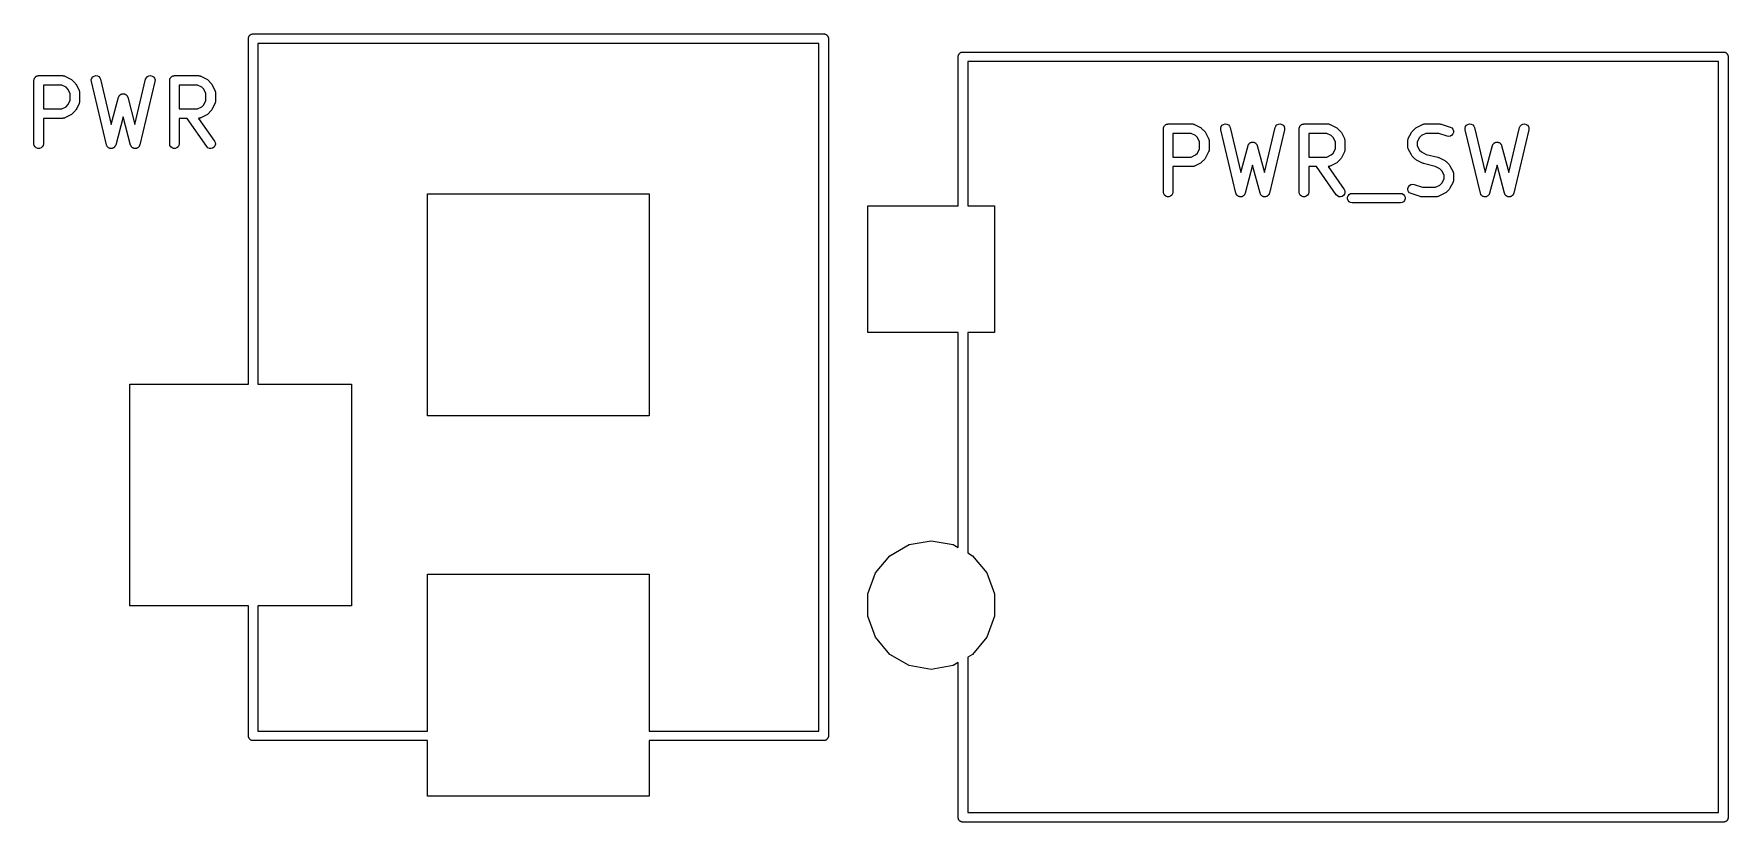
# Model space of a CAD drawing. Extents: x 105.8 to 188.8, y -135.8 to -88.1.
# Drawn here: x 106.34 to 133.07, y -100.56 to -88.13 of the extents above; entities that cross this region are included whole.
import ezdxf

# ---------------------------------------------------------------- set-up
doc = ezdxf.new("R2010")
doc.units = 0
doc.header["$MEASUREMENT"] = 0
doc.layers.add('BLACK', color=7, linetype='CONTINUOUS')

msp = doc.modelspace()

# ---------------------------------------------------------------- linework, layer by layer
at = {"layer": 'BLACK', "linetype": 'CONTINUOUS'}
for p, q in [((109.724, -88.1883), (109.726, -88.182)), ((109.724, -88.1949), (109.724, -88.1883)), ((109.724, -93.6523), (109.724, -88.1949)), ((109.724, -88.1949), (109.724, -88.1949)), ((109.726, -88.182), (109.728, -88.1755)), ((109.728, -88.1755), (109.731, -88.1697)), ((109.731, -88.1697), (109.733, -88.1634)), ((109.733, -88.1634), (109.737, -88.1583)), ((109.737, -88.1583), (109.741, -88.1525)), ((109.741, -88.1525), (109.746, -88.1483)), ((109.746, -88.1483), (109.75, -88.1432)), ((109.75, -88.1432), (109.756, -88.1398)), ((109.756, -88.1398), (109.761, -88.1355)), ((109.761, -88.1355), (109.767, -88.1333)), ((109.767, -88.1333), (109.773, -88.1299)), ((109.773, -88.1299), (109.78, -88.1288)), ((109.78, -88.1288), (109.786, -88.1265)), ((109.786, -88.1265), (109.793, -88.1265)), ((109.793, -88.1265), (109.793, -88.1265)), ((109.793, -88.1265), (118.807, -88.1265)), ((118.807, -88.1265), (118.807, -88.1265)), ((118.807, -88.1265), (118.814, -88.1265)), ((118.814, -88.1265), (118.82, -88.1288)), ((118.82, -88.1288), (118.827, -88.1299)), ((118.827, -88.1299), (118.833, -88.1333)), ((118.833, -88.1333), (118.839, -88.1355)), ((118.839, -88.1355), (118.844, -88.1398)), ((118.844, -88.1398), (118.85, -88.1432)), ((118.85, -88.1432), (118.854, -88.1483)), ((118.854, -88.1483), (118.859, -88.1525)), ((118.859, -88.1525), (118.863, -88.1583)), ((118.863, -88.1583), (118.867, -88.1634)), ((118.867, -88.1634), (118.869, -88.1697)), ((118.869, -88.1697), (118.872, -88.1755)), ((118.872, -88.1755), (118.874, -88.182)), ((118.874, -88.182), (118.876, -88.1883)), ((118.876, -88.1883), (118.876, -88.1949)), ((118.876, -88.1949), (118.876, -88.1949)), ((118.876, -88.1949), (118.876, -99.2088)), ((109.874, -88.2765), (109.874, -93.6523)), ((118.726, -88.2765), (109.874, -88.2765)), ((118.726, -99.1272), (118.726, -88.2765)), ((120.925, -88.4748), (120.927, -88.4685)), ((120.925, -88.4814), (120.925, -88.4748)), ((120.925, -90.838), (120.925, -88.4814)), ((120.925, -88.4814), (120.925, -88.4814)), ((120.927, -88.4685), (120.928, -88.462)), ((120.928, -88.462), (120.932, -88.4562)), ((120.932, -88.4562), (120.934, -88.4499)), ((120.934, -88.4499), (120.938, -88.4448)), ((120.938, -88.4448), (120.942, -88.439)), ((120.942, -88.439), (120.947, -88.4348)), ((120.947, -88.4348), (120.951, -88.4297)), ((120.951, -88.4297), (120.957, -88.4263)), ((120.957, -88.4263), (120.962, -88.422)), ((120.962, -88.422), (120.968, -88.4198)), ((120.968, -88.4198), (120.974, -88.4164)), ((120.974, -88.4164), (120.981, -88.4153)), ((120.981, -88.4153), (120.987, -88.413)), ((120.987, -88.413), (120.993, -88.413)), ((120.993, -88.413), (120.993, -88.413)), ((120.993, -88.413), (133.007, -88.413)), ((133.007, -88.413), (133.007, -88.413)), ((133.007, -88.413), (133.013, -88.413)), ((133.013, -88.413), (133.019, -88.4153)), ((133.019, -88.4153), (133.026, -88.4164)), ((133.026, -88.4164), (133.032, -88.4198)), ((133.032, -88.4198), (133.038, -88.422)), ((133.038, -88.422), (133.043, -88.4263)), ((133.043, -88.4263), (133.049, -88.4297)), ((133.049, -88.4297), (133.053, -88.4348)), ((133.053, -88.4348), (133.058, -88.439)), ((133.058, -88.439), (133.062, -88.4448)), ((133.062, -88.4448), (133.066, -88.4499)), ((133.066, -88.4499), (133.068, -88.4562)), ((133.068, -88.4562), (133.072, -88.462)), ((133.072, -88.462), (133.073, -88.4685)), ((133.073, -88.4685), (133.075, -88.4748)), ((133.075, -88.4748), (133.075, -88.4814)), ((133.075, -88.4814), (133.075, -88.4814)), ((133.075, -88.4814), (133.075, -100.495)), ((121.075, -88.563), (121.075, -90.838)), ((132.925, -88.563), (121.075, -88.563)), ((132.925, -100.413), (132.925, -88.563)), ((106.338, -88.8604), (106.34, -88.8539)), ((106.338, -89.8604), (106.338, -88.8604)), ((106.34, -88.8474), (106.342, -88.8412)), ((106.34, -88.8539), (106.34, -88.8474)), ((106.342, -88.8412), (106.343, -88.8347)), ((106.343, -88.8347), (106.346, -88.829)), ((106.346, -88.829), (106.349, -88.8229)), ((106.349, -88.8229), (106.353, -88.8179)), ((106.353, -88.8179), (106.356, -88.8122)), ((106.356, -88.8122), (106.361, -88.808)), ((106.361, -88.808), (106.365, -88.8029)), ((106.365, -88.8029), (106.371, -88.7996)), ((106.371, -88.7996), (106.376, -88.7954)), ((106.376, -88.7954), (106.382, -88.7932)), ((106.382, -88.7932), (106.388, -88.7899)), ((106.388, -88.7899), (106.394, -88.7888)), ((106.394, -88.7888), (106.4, -88.7865)), ((106.4, -88.7865), (106.407, -88.7865)), ((106.407, -88.7865), (106.413, -88.7854)), ((106.413, -88.7854), (106.794, -88.7854)), ((106.488, -88.9354), (106.488, -89.3092)), ((106.777, -88.9354), (106.488, -88.9354)), ((106.845, -88.9696), (106.777, -88.9354)), ((106.794, -88.7854), (106.799, -88.7861)), ((106.799, -88.7861), (106.803, -88.7859)), ((106.803, -88.7859), (106.811, -88.7884)), ((106.811, -88.7884), (106.82, -88.7899)), ((106.82, -88.7899), (106.824, -88.7921)), ((106.824, -88.7921), (106.828, -88.7933)), ((106.828, -88.7933), (106.923, -88.8409)), ((106.876, -89), (106.845, -88.9696)), ((106.91, -89.0686), (106.876, -89)), ((106.923, -88.8409), (106.933, -88.8481)), ((106.933, -88.8481), (106.943, -88.855)), ((106.943, -88.855), (106.99, -88.9026)), ((106.99, -88.9026), (106.997, -88.9124)), ((106.997, -88.9124), (107.004, -88.9221)), ((107.004, -88.9221), (107.052, -89.0173)), ((107.052, -89.0173), (107.053, -89.0215)), ((107.053, -89.0215), (107.055, -89.0252)), ((107.055, -89.0252), (107.057, -89.0339)), ((107.057, -89.0339), (107.059, -89.0423)), ((107.244, -88.8517), (107.251, -88.8268)), ((107.245, -88.8778), (107.244, -88.8517)), ((107.483, -89.8778), (107.245, -88.8778)), ((107.251, -88.8268), (107.267, -88.8059)), ((107.267, -88.8059), (107.288, -88.7915)), ((107.288, -88.7915), (107.314, -88.7855)), ((107.314, -88.7855), (107.34, -88.7885)), ((107.34, -88.7885), (107.363, -88.8002)), ((107.363, -88.8002), (107.381, -88.8191)), ((107.381, -88.8191), (107.391, -88.843)), ((107.391, -88.843), (107.56, -89.5539)), ((107.933, -89.5539), (108.102, -88.843)), ((108.248, -88.8778), (108.01, -89.8778)), ((108.102, -88.843), (108.113, -88.8191)), ((108.113, -88.8191), (108.131, -88.8002)), ((108.131, -88.8002), (108.154, -88.7885)), ((108.154, -88.7885), (108.18, -88.7855)), ((108.18, -88.7855), (108.205, -88.7915)), ((108.205, -88.7915), (108.227, -88.8059)), ((108.227, -88.8059), (108.242, -88.8268)), ((108.242, -88.8268), (108.25, -88.8517)), ((108.25, -88.8517), (108.248, -88.8778)), ((108.481, -88.8604), (108.482, -88.8539)), ((108.481, -89.8604), (108.481, -88.8604)), ((108.482, -88.8474), (108.485, -88.8412)), ((108.482, -88.8539), (108.482, -88.8474)), ((108.485, -88.8412), (108.486, -88.8347)), ((108.486, -88.8347), (108.489, -88.829)), ((108.489, -88.829), (108.491, -88.8229)), ((108.491, -88.8229), (108.496, -88.8179)), ((108.496, -88.8179), (108.499, -88.8122)), ((108.499, -88.8122), (108.504, -88.808)), ((108.504, -88.808), (108.508, -88.8029)), ((108.508, -88.8029), (108.514, -88.7996)), ((108.514, -88.7996), (108.519, -88.7954)), ((108.519, -88.7954), (108.525, -88.7932)), ((108.525, -88.7932), (108.531, -88.7899)), ((108.531, -88.7899), (108.537, -88.7888)), ((108.537, -88.7888), (108.543, -88.7865)), ((108.543, -88.7865), (108.55, -88.7865)), ((108.55, -88.7865), (108.556, -88.7854)), ((108.556, -88.7854), (108.937, -88.7854)), ((108.631, -88.9354), (108.631, -89.3092)), ((108.92, -88.9354), (108.631, -88.9354)), ((108.988, -88.9696), (108.92, -88.9354)), ((108.937, -88.7854), (108.942, -88.7861)), ((108.942, -88.7861), (108.946, -88.7859)), ((108.946, -88.7859), (108.954, -88.7884)), ((108.954, -88.7884), (108.963, -88.7899)), ((108.963, -88.7899), (108.967, -88.7921)), ((108.967, -88.7921), (108.971, -88.7933)), ((108.971, -88.7933), (109.066, -88.8409)), ((109.018, -89), (108.988, -88.9696)), ((109.053, -89.0686), (109.018, -89)), ((109.066, -88.8409), (109.076, -88.8481)), ((109.076, -88.8481), (109.086, -88.855)), ((109.086, -88.855), (109.133, -88.9026)), ((109.133, -88.9026), (109.14, -88.9124)), ((109.14, -88.9124), (109.147, -88.9221)), ((109.147, -88.9221), (109.195, -89.0173)), ((109.195, -89.0173), (109.196, -89.0215)), ((109.196, -89.0215), (109.198, -89.0252)), ((109.198, -89.0252), (109.2, -89.0339)), ((109.2, -89.0339), (109.202, -89.0423)), ((106.777, -89.3092), (106.845, -89.2749)), ((106.845, -89.2749), (106.876, -89.2445)), ((106.876, -89.2445), (106.91, -89.176)), ((106.91, -89.176), (106.91, -89.0686)), ((107.052, -89.2273), (107.004, -89.3225)), ((107.053, -89.2231), (107.052, -89.2273)), ((107.055, -89.2194), (107.053, -89.2231)), ((107.057, -89.2107), (107.055, -89.2194)), ((107.059, -89.2023), (107.057, -89.2107)), ((107.059, -89.0423), (107.059, -89.0466)), ((107.059, -89.0466), (107.06, -89.0509)), ((107.06, -89.1937), (107.059, -89.198)), ((107.059, -89.198), (107.059, -89.2023)), ((107.06, -89.0509), (107.06, -89.1937)), ((107.56, -89.5539), (107.674, -89.1268)), ((107.674, -89.1268), (107.677, -89.1207)), ((107.677, -89.1207), (107.679, -89.1143)), ((107.679, -89.1143), (107.683, -89.109)), ((107.683, -89.109), (107.685, -89.1031)), ((107.685, -89.1031), (107.69, -89.0984)), ((107.69, -89.0984), (107.694, -89.093)), ((107.694, -89.093), (107.699, -89.0893)), ((107.699, -89.0893), (107.704, -89.0847)), ((107.704, -89.0847), (107.71, -89.0819)), ((107.71, -89.0819), (107.715, -89.0781)), ((107.715, -89.0781), (107.721, -89.0764)), ((107.721, -89.0764), (107.727, -89.0737)), ((107.727, -89.0737), (107.734, -89.0731)), ((107.734, -89.0731), (107.74, -89.0714)), ((107.74, -89.0714), (107.747, -89.0719)), ((107.747, -89.0719), (107.753, -89.0714)), ((107.753, -89.0714), (107.76, -89.0731)), ((107.76, -89.0731), (107.766, -89.0737)), ((107.766, -89.0737), (107.772, -89.0764)), ((107.772, -89.0764), (107.778, -89.0781)), ((107.778, -89.0781), (107.784, -89.0819)), ((107.784, -89.0819), (107.79, -89.0847)), ((107.79, -89.0847), (107.794, -89.0893)), ((107.794, -89.0893), (107.8, -89.093)), ((107.8, -89.093), (107.804, -89.0984)), ((107.804, -89.0984), (107.808, -89.1031)), ((107.808, -89.1031), (107.811, -89.109)), ((107.811, -89.109), (107.815, -89.1143)), ((107.815, -89.1143), (107.816, -89.1207)), ((107.816, -89.1207), (107.819, -89.1268)), ((107.819, -89.1268), (107.933, -89.5539)), ((108.92, -89.3092), (108.988, -89.2749)), ((108.988, -89.2749), (109.018, -89.2445)), ((109.018, -89.2445), (109.053, -89.176)), ((109.053, -89.176), (109.053, -89.0686)), ((109.195, -89.2273), (109.147, -89.3225)), ((109.196, -89.2231), (109.195, -89.2273)), ((109.198, -89.2194), (109.196, -89.2231)), ((109.2, -89.2107), (109.198, -89.2194)), ((109.202, -89.2023), (109.2, -89.2107)), ((109.202, -89.0423), (109.202, -89.0466)), ((109.202, -89.0466), (109.203, -89.0509)), ((109.203, -89.1937), (109.202, -89.198)), ((109.202, -89.198), (109.202, -89.2023)), ((109.203, -89.0509), (109.203, -89.1937)), ((106.488, -89.3092), (106.777, -89.3092)), ((106.794, -89.4592), (106.488, -89.4592)), ((106.488, -89.4592), (106.488, -89.8604)), ((106.799, -89.4584), (106.794, -89.4592)), ((106.803, -89.4587), (106.799, -89.4584)), ((106.811, -89.4562), (106.803, -89.4587)), ((106.82, -89.4547), (106.811, -89.4562)), ((106.824, -89.4525), (106.82, -89.4547)), ((106.828, -89.4513), (106.824, -89.4525)), ((106.923, -89.4037), (106.828, -89.4513)), ((106.933, -89.3965), (106.923, -89.4037)), ((106.943, -89.3896), (106.933, -89.3965)), ((106.99, -89.342), (106.943, -89.3896)), ((106.997, -89.3322), (106.99, -89.342)), ((107.004, -89.3225), (106.997, -89.3322)), ((107.747, -89.4372), (107.629, -89.8797)), ((107.865, -89.8797), (107.747, -89.4372)), ((108.631, -89.3092), (108.92, -89.3092)), ((108.755, -89.4592), (108.631, -89.4592)), ((108.631, -89.4592), (108.631, -89.8604)), ((109.066, -89.9034), (108.755, -89.4592)), ((108.942, -89.4584), (108.938, -89.459)), ((108.938, -89.459), (109.189, -89.8174)), ((108.946, -89.4587), (108.942, -89.4584)), ((108.954, -89.4562), (108.946, -89.4587)), ((108.963, -89.4547), (108.954, -89.4562)), ((108.967, -89.4525), (108.963, -89.4547)), ((108.971, -89.4513), (108.967, -89.4525)), ((109.066, -89.4037), (108.971, -89.4513)), ((109.076, -89.3965), (109.066, -89.4037)), ((109.086, -89.3896), (109.076, -89.3965)), ((109.133, -89.342), (109.086, -89.3896)), ((109.14, -89.3322), (109.133, -89.342)), ((109.147, -89.3225), (109.14, -89.3322)), ((124.186, -89.57), (124.19, -89.5649)), ((124.19, -89.5649), (124.196, -89.5616)), ((124.196, -89.5616), (124.201, -89.5574)), ((124.201, -89.5574), (124.207, -89.5552)), ((124.207, -89.5552), (124.212, -89.5519)), ((124.212, -89.5519), (124.219, -89.5508)), ((124.219, -89.5508), (124.225, -89.5485)), ((124.225, -89.5485), (124.232, -89.5485)), ((124.232, -89.5485), (124.238, -89.5474)), ((124.238, -89.5474), (124.619, -89.5474)), ((124.619, -89.5474), (124.623, -89.5481)), ((124.623, -89.5481), (124.628, -89.5479)), ((124.628, -89.5479), (124.636, -89.5504)), ((124.636, -89.5504), (124.645, -89.5519)), ((124.645, -89.5519), (124.648, -89.5541)), ((124.648, -89.5541), (124.653, -89.5553)), ((124.653, -89.5553), (124.748, -89.6029)), ((125.076, -89.5888), (125.091, -89.5679)), ((125.091, -89.5679), (125.113, -89.5535)), ((125.113, -89.5535), (125.138, -89.5475)), ((125.138, -89.5475), (125.164, -89.5505)), ((125.164, -89.5505), (125.188, -89.5622)), ((125.188, -89.5622), (125.205, -89.5811)), ((125.937, -89.5811), (125.955, -89.5622)), ((125.955, -89.5622), (125.979, -89.5505)), ((125.979, -89.5505), (126.004, -89.5475)), ((126.004, -89.5475), (126.03, -89.5535)), ((126.03, -89.5535), (126.052, -89.5679)), ((126.052, -89.5679), (126.067, -89.5888)), ((126.329, -89.57), (126.333, -89.5649)), ((126.333, -89.5649), (126.338, -89.5616)), ((126.338, -89.5616), (126.343, -89.5574)), ((126.343, -89.5574), (126.35, -89.5552)), ((126.35, -89.5552), (126.355, -89.5519)), ((126.355, -89.5519), (126.362, -89.5508)), ((126.362, -89.5508), (126.368, -89.5485)), ((126.368, -89.5485), (126.374, -89.5485)), ((126.374, -89.5485), (126.381, -89.5474)), ((126.381, -89.5474), (126.762, -89.5474)), ((126.762, -89.5474), (126.766, -89.5481)), ((126.766, -89.5481), (126.77, -89.5479)), ((126.77, -89.5479), (126.779, -89.5504)), ((126.779, -89.5504), (126.788, -89.5519)), ((126.788, -89.5519), (126.791, -89.5541)), ((126.791, -89.5541), (126.795, -89.5553)), ((126.795, -89.5553), (126.891, -89.6029)), ((128.157, -89.6029), (128.252, -89.5553)), ((128.252, -89.5553), (128.256, -89.5541)), ((128.256, -89.5541), (128.26, -89.5519)), ((128.26, -89.5519), (128.269, -89.5504)), ((128.269, -89.5504), (128.277, -89.5479)), ((128.277, -89.5479), (128.281, -89.5481)), ((128.281, -89.5481), (128.286, -89.5474)), ((128.286, -89.5474), (128.524, -89.5474)), ((128.524, -89.5474), (128.536, -89.5495)), ((128.536, -89.5495), (128.548, -89.5512)), ((128.548, -89.5512), (128.69, -89.5988)), ((128.933, -89.5888), (128.948, -89.5679)), ((128.948, -89.5679), (128.97, -89.5535)), ((128.97, -89.5535), (128.996, -89.5475)), ((128.996, -89.5475), (129.021, -89.5505)), ((129.021, -89.5505), (129.045, -89.5622)), ((129.045, -89.5622), (129.063, -89.5811)), ((129.795, -89.5811), (129.812, -89.5622)), ((129.812, -89.5622), (129.836, -89.5505)), ((129.836, -89.5505), (129.862, -89.5475)), ((129.862, -89.5475), (129.887, -89.5535)), ((129.887, -89.5535), (129.909, -89.5679)), ((129.909, -89.5679), (129.924, -89.5888)), ((109.189, -89.8174), (109.2, -89.841)), ((124.163, -89.6224), (124.164, -89.6159)), ((124.163, -90.6224), (124.163, -89.6224)), ((124.164, -89.6094), (124.166, -89.6032)), ((124.164, -89.6159), (124.164, -89.6094)), ((124.166, -89.6032), (124.168, -89.5967)), ((124.168, -89.5967), (124.171, -89.591)), ((124.171, -89.591), (124.173, -89.5849)), ((124.173, -89.5849), (124.177, -89.5799)), ((124.177, -89.5799), (124.181, -89.5742)), ((124.181, -89.5742), (124.186, -89.57)), ((124.313, -89.6974), (124.313, -90.0712)), ((124.601, -89.6974), (124.313, -89.6974)), ((124.67, -89.7316), (124.601, -89.6974)), ((124.7, -89.762), (124.67, -89.7316)), ((124.735, -89.8306), (124.7, -89.762)), ((124.735, -89.938), (124.735, -89.8306)), ((124.748, -89.6029), (124.757, -89.6101)), ((124.757, -89.6101), (124.767, -89.617)), ((124.767, -89.617), (124.815, -89.6646)), ((124.815, -89.6646), (124.822, -89.6744)), ((124.822, -89.6744), (124.829, -89.6841)), ((124.829, -89.6841), (124.877, -89.7793)), ((124.877, -89.7793), (124.878, -89.7835)), ((124.878, -89.7835), (124.88, -89.7872)), ((124.88, -89.7872), (124.882, -89.7959)), ((124.882, -89.7959), (124.884, -89.8043)), ((124.884, -89.8043), (124.884, -89.8086)), ((124.884, -89.8086), (124.885, -89.8129)), ((124.885, -89.8129), (124.885, -89.9557)), ((125.068, -89.6137), (125.076, -89.5888)), ((125.07, -89.6398), (125.068, -89.6137)), ((125.308, -90.6398), (125.07, -89.6398)), ((125.205, -89.5811), (125.216, -89.605)), ((125.216, -89.605), (125.385, -90.3159)), ((125.546, -89.8384), (125.552, -89.8357)), ((125.552, -89.8357), (125.559, -89.8351)), ((125.559, -89.8351), (125.565, -89.8334)), ((125.565, -89.8334), (125.571, -89.8339)), ((125.571, -89.8339), (125.578, -89.8334)), ((125.578, -89.8334), (125.584, -89.8351)), ((125.584, -89.8351), (125.591, -89.8357)), ((125.591, -89.8357), (125.597, -89.8384)), ((125.758, -90.3159), (125.927, -89.605)), ((126.073, -89.6398), (125.835, -90.6398)), ((125.927, -89.605), (125.937, -89.5811)), ((126.067, -89.5888), (126.075, -89.6137)), ((126.075, -89.6137), (126.073, -89.6398)), ((126.306, -89.6224), (126.307, -89.6159)), ((126.306, -90.6224), (126.306, -89.6224)), ((126.307, -89.6094), (126.309, -89.6032)), ((126.307, -89.6159), (126.307, -89.6094)), ((126.309, -89.6032), (126.31, -89.5967)), ((126.31, -89.5967), (126.314, -89.591)), ((126.314, -89.591), (126.316, -89.5849)), ((126.316, -89.5849), (126.32, -89.5799)), ((126.32, -89.5799), (126.323, -89.5742)), ((126.323, -89.5742), (126.329, -89.57)), ((126.456, -89.6974), (126.456, -90.0712)), ((126.744, -89.6974), (126.456, -89.6974)), ((126.813, -89.7316), (126.744, -89.6974)), ((126.843, -89.762), (126.813, -89.7316)), ((126.877, -89.8306), (126.843, -89.762)), ((126.877, -89.938), (126.877, -89.8306)), ((126.891, -89.6029), (126.9, -89.6101)), ((126.9, -89.6101), (126.91, -89.617)), ((126.91, -89.617), (126.958, -89.6646)), ((126.958, -89.6646), (126.965, -89.6744)), ((126.965, -89.6744), (126.972, -89.6841)), ((126.972, -89.6841), (127.019, -89.7793)), ((127.019, -89.7793), (127.021, -89.7835)), ((127.021, -89.7835), (127.023, -89.7872)), ((127.023, -89.7872), (127.024, -89.7959)), ((127.024, -89.7959), (127.027, -89.8043)), ((127.027, -89.8043), (127.027, -89.8086)), ((127.027, -89.8086), (127.027, -89.8129)), ((127.027, -89.8129), (127.027, -89.9557)), ((128.02, -89.8129), (128.021, -89.8086)), ((128.02, -89.9081), (128.02, -89.8129)), ((128.021, -89.8043), (128.023, -89.7959)), ((128.021, -89.8086), (128.021, -89.8043)), ((128.023, -89.7959), (128.025, -89.7872)), ((128.025, -89.7872), (128.027, -89.7835)), ((128.027, -89.7835), (128.028, -89.7793)), ((128.028, -89.7793), (128.076, -89.6841)), ((128.076, -89.6841), (128.083, -89.6744)), ((128.083, -89.6744), (128.09, -89.6646)), ((128.09, -89.6646), (128.137, -89.617)), ((128.137, -89.617), (128.147, -89.6101)), ((128.147, -89.6101), (128.157, -89.6029)), ((128.204, -89.762), (128.17, -89.8306)), ((128.17, -89.8306), (128.17, -89.8904)), ((128.235, -89.7316), (128.204, -89.762)), ((128.303, -89.6974), (128.235, -89.7316)), ((128.512, -89.6974), (128.303, -89.6974)), ((128.643, -89.7412), (128.512, -89.6974)), ((128.669, -89.745), (128.643, -89.7412)), ((128.694, -89.7398), (128.669, -89.745)), ((128.69, -89.5988), (128.713, -89.6113)), ((128.716, -89.7261), (128.694, -89.7398)), ((128.713, -89.6113), (128.731, -89.6307)), ((128.733, -89.7057), (128.716, -89.7261)), ((128.731, -89.6307), (128.74, -89.655)), ((128.741, -89.681), (128.733, -89.7057)), ((128.74, -89.655), (128.741, -89.681)), ((128.925, -89.6137), (128.933, -89.5888)), ((128.927, -89.6398), (128.925, -89.6137)), ((129.165, -90.6398), (128.927, -89.6398)), ((129.063, -89.5811), (129.073, -89.605)), ((129.073, -89.605), (129.242, -90.3159)), ((129.403, -89.8384), (129.409, -89.8357)), ((129.409, -89.8357), (129.416, -89.8351)), ((129.416, -89.8351), (129.422, -89.8334)), ((129.422, -89.8334), (129.429, -89.8339)), ((129.429, -89.8339), (129.435, -89.8334)), ((129.435, -89.8334), (129.441, -89.8351)), ((129.441, -89.8351), (129.448, -89.8357)), ((129.448, -89.8357), (129.454, -89.8384)), ((129.615, -90.3159), (129.784, -89.605)), ((129.93, -89.6398), (129.692, -90.6398)), ((129.784, -89.605), (129.795, -89.5811)), ((129.924, -89.5888), (129.932, -89.6137)), ((129.932, -89.6137), (129.93, -89.6398)), ((106.343, -89.886), (106.338, -89.8604)), ((106.356, -89.9086), (106.343, -89.886)), ((106.376, -89.9253), (106.356, -89.9086)), ((106.4, -89.9342), (106.376, -89.9253)), ((106.426, -89.9342), (106.4, -89.9342)), ((106.451, -89.9253), (106.426, -89.9342)), ((106.471, -89.9086), (106.451, -89.9253)), ((106.484, -89.886), (106.471, -89.9086)), ((106.488, -89.8604), (106.484, -89.886)), ((107.486, -89.8848), (107.483, -89.8778)), ((107.488, -89.8922), (107.486, -89.8848)), ((107.492, -89.8966), (107.488, -89.8922)), ((107.494, -89.9017), (107.492, -89.8966)), ((107.499, -89.9072), (107.494, -89.9017)), ((107.503, -89.9135), (107.499, -89.9072)), ((107.508, -89.9166), (107.503, -89.9135)), ((107.512, -89.9206), (107.508, -89.9166)), ((107.518, -89.924), (107.512, -89.9206)), ((107.525, -89.9284), (107.518, -89.924)), ((107.53, -89.9298), (107.525, -89.9284)), ((107.535, -89.9323), (107.53, -89.9298)), ((107.542, -89.9331), (107.535, -89.9323)), ((107.55, -89.9351), (107.542, -89.9331)), ((107.555, -89.9346), (107.55, -89.9351)), ((107.561, -89.9352), (107.555, -89.9346)), ((107.568, -89.9335), (107.561, -89.9352)), ((107.576, -89.9328), (107.568, -89.9335)), ((107.581, -89.9305), (107.576, -89.9328)), ((107.586, -89.9292), (107.581, -89.9305)), ((107.592, -89.925), (107.586, -89.9292)), ((107.599, -89.9218), (107.592, -89.925)), ((107.603, -89.9179), (107.599, -89.9218)), ((107.608, -89.9149), (107.603, -89.9179)), ((107.612, -89.9087), (107.608, -89.9149)), ((107.618, -89.9033), (107.612, -89.9087)), ((107.62, -89.8984), (107.618, -89.9033)), ((107.623, -89.894), (107.62, -89.8984)), ((107.626, -89.8866), (107.623, -89.894)), ((107.629, -89.8797), (107.626, -89.8866)), ((107.868, -89.8866), (107.865, -89.8797)), ((107.87, -89.894), (107.868, -89.8866)), ((107.873, -89.8984), (107.87, -89.894)), ((107.876, -89.9033), (107.873, -89.8984)), ((107.881, -89.9087), (107.876, -89.9033)), ((107.886, -89.9149), (107.881, -89.9087)), ((107.89, -89.9179), (107.886, -89.9149)), ((107.894, -89.9218), (107.89, -89.9179)), ((107.901, -89.925), (107.894, -89.9218)), ((107.907, -89.9292), (107.901, -89.925)), ((107.913, -89.9305), (107.907, -89.9292)), ((107.918, -89.9328), (107.913, -89.9305)), ((107.925, -89.9335), (107.918, -89.9328)), ((107.933, -89.9352), (107.925, -89.9335)), ((107.938, -89.9346), (107.933, -89.9352)), ((107.944, -89.9351), (107.938, -89.9346)), ((107.951, -89.9331), (107.944, -89.9351)), ((107.959, -89.9323), (107.951, -89.9331)), ((107.964, -89.9298), (107.959, -89.9323)), ((107.969, -89.9284), (107.964, -89.9298)), ((107.975, -89.924), (107.969, -89.9284)), ((107.982, -89.9206), (107.975, -89.924)), ((107.986, -89.9166), (107.982, -89.9206)), ((107.99, -89.9135), (107.986, -89.9166)), ((107.995, -89.9072), (107.99, -89.9135)), ((108, -89.9017), (107.995, -89.9072)), ((108.002, -89.8966), (108, -89.9017)), ((108.005, -89.8922), (108.002, -89.8966)), ((108.007, -89.8848), (108.005, -89.8922)), ((108.01, -89.8778), (108.007, -89.8848)), ((108.486, -89.886), (108.481, -89.8604)), ((108.499, -89.9086), (108.486, -89.886)), ((108.519, -89.9253), (108.499, -89.9086)), ((108.543, -89.9342), (108.519, -89.9253)), ((108.569, -89.9342), (108.543, -89.9342)), ((108.594, -89.9253), (108.569, -89.9342)), ((108.614, -89.9086), (108.594, -89.9253)), ((108.627, -89.886), (108.614, -89.9086)), ((108.631, -89.8604), (108.627, -89.886)), ((109.085, -89.9218), (109.066, -89.9034)), ((109.108, -89.9328), (109.085, -89.9218)), ((109.134, -89.9351), (109.108, -89.9328)), ((109.159, -89.9284), (109.134, -89.9351)), ((109.181, -89.9134), (109.159, -89.9284)), ((109.196, -89.8921), (109.181, -89.9134)), ((109.202, -89.8669), (109.196, -89.8921)), ((109.2, -89.841), (109.202, -89.8669)), ((124.313, -90.0712), (124.601, -90.0712)), ((124.601, -90.0712), (124.67, -90.0369)), ((124.67, -90.0369), (124.7, -90.0065)), ((124.7, -90.0065), (124.735, -89.938)), ((124.822, -90.0942), (124.815, -90.104)), ((124.829, -90.0845), (124.822, -90.0942)), ((124.877, -89.9893), (124.829, -90.0845)), ((124.878, -89.9851), (124.877, -89.9893)), ((124.88, -89.9814), (124.878, -89.9851)), ((124.882, -89.9727), (124.88, -89.9814)), ((124.884, -89.9643), (124.882, -89.9727)), ((124.885, -89.9557), (124.884, -89.96)), ((124.884, -89.96), (124.884, -89.9643)), ((125.385, -90.3159), (125.499, -89.8888)), ((125.499, -89.8888), (125.502, -89.8827)), ((125.502, -89.8827), (125.503, -89.8763)), ((125.503, -89.8763), (125.507, -89.871)), ((125.507, -89.871), (125.51, -89.8651)), ((125.51, -89.8651), (125.515, -89.8604)), ((125.515, -89.8604), (125.518, -89.855)), ((125.518, -89.855), (125.524, -89.8513)), ((125.524, -89.8513), (125.528, -89.8467)), ((125.528, -89.8467), (125.534, -89.8439)), ((125.534, -89.8439), (125.54, -89.8401)), ((125.54, -89.8401), (125.546, -89.8384)), ((125.597, -89.8384), (125.603, -89.8401)), ((125.603, -89.8401), (125.609, -89.8439)), ((125.609, -89.8439), (125.615, -89.8467)), ((125.615, -89.8467), (125.619, -89.8513)), ((125.619, -89.8513), (125.624, -89.855)), ((125.624, -89.855), (125.628, -89.8604)), ((125.628, -89.8604), (125.633, -89.8651)), ((125.633, -89.8651), (125.636, -89.871)), ((125.636, -89.871), (125.639, -89.8763)), ((125.639, -89.8763), (125.641, -89.8827)), ((125.641, -89.8827), (125.644, -89.8888)), ((125.644, -89.8888), (125.758, -90.3159)), ((126.456, -90.0712), (126.744, -90.0712)), ((126.744, -90.0712), (126.813, -90.0369)), ((126.813, -90.0369), (126.843, -90.0065)), ((126.843, -90.0065), (126.877, -89.938)), ((126.965, -90.0942), (126.958, -90.104)), ((126.972, -90.0845), (126.965, -90.0942)), ((127.019, -89.9893), (126.972, -90.0845)), ((127.021, -89.9851), (127.019, -89.9893)), ((127.023, -89.9814), (127.021, -89.9851)), ((127.024, -89.9727), (127.023, -89.9814)), ((127.027, -89.9643), (127.024, -89.9727)), ((127.027, -89.9557), (127.027, -89.96)), ((127.027, -89.96), (127.027, -89.9643)), ((128.021, -89.9124), (128.02, -89.9081)), ((128.021, -89.9167), (128.021, -89.9124)), ((128.023, -89.9251), (128.021, -89.9167)), ((128.025, -89.9337), (128.023, -89.9251)), ((128.027, -89.9375), (128.025, -89.9337)), ((128.028, -89.9416), (128.027, -89.9375)), ((128.076, -90.0369), (128.028, -89.9416)), ((128.083, -90.0465), (128.076, -90.0369)), ((128.09, -90.0564), (128.083, -90.0465)), ((128.137, -90.104), (128.09, -90.0564)), ((128.17, -89.8904), (128.204, -89.9589)), ((128.204, -89.9589), (128.235, -89.9893)), ((128.235, -89.9893), (128.312, -90.0278)), ((128.312, -90.0278), (128.494, -90.0734)), ((128.494, -90.0734), (128.502, -90.0768)), ((128.502, -90.0768), (128.51, -90.0791)), ((128.51, -90.0791), (128.605, -90.1267)), ((129.242, -90.3159), (129.356, -89.8888)), ((129.356, -89.8888), (129.359, -89.8827)), ((129.359, -89.8827), (129.361, -89.8763)), ((129.361, -89.8763), (129.364, -89.871)), ((129.364, -89.871), (129.367, -89.8651)), ((129.367, -89.8651), (129.372, -89.8604)), ((129.372, -89.8604), (129.376, -89.855)), ((129.376, -89.855), (129.381, -89.8513)), ((129.381, -89.8513), (129.385, -89.8467)), ((129.385, -89.8467), (129.392, -89.8439)), ((129.392, -89.8439), (129.397, -89.8401)), ((129.397, -89.8401), (129.403, -89.8384)), ((129.454, -89.8384), (129.46, -89.8401)), ((129.46, -89.8401), (129.466, -89.8439)), ((129.466, -89.8439), (129.472, -89.8467)), ((129.472, -89.8467), (129.476, -89.8513)), ((129.476, -89.8513), (129.482, -89.855)), ((129.482, -89.855), (129.485, -89.8604)), ((129.485, -89.8604), (129.49, -89.8651)), ((129.49, -89.8651), (129.493, -89.871)), ((129.493, -89.871), (129.497, -89.8763)), ((129.497, -89.8763), (129.498, -89.8827)), ((129.498, -89.8827), (129.501, -89.8888)), ((129.501, -89.8888), (129.615, -90.3159)), ((124.619, -90.2212), (124.313, -90.2212)), ((124.313, -90.2212), (124.313, -90.6224)), ((124.623, -90.2204), (124.619, -90.2212)), ((124.628, -90.2207), (124.623, -90.2204)), ((124.636, -90.2182), (124.628, -90.2207)), ((124.645, -90.2167), (124.636, -90.2182)), ((124.648, -90.2145), (124.645, -90.2167)), ((124.653, -90.2133), (124.648, -90.2145)), ((124.748, -90.1657), (124.653, -90.2133)), ((124.757, -90.1585), (124.748, -90.1657)), ((124.767, -90.1516), (124.757, -90.1585)), ((124.815, -90.104), (124.767, -90.1516)), ((125.571, -90.1992), (125.453, -90.6417)), ((125.689, -90.6417), (125.571, -90.1992)), ((126.58, -90.2212), (126.456, -90.2212)), ((126.456, -90.2212), (126.456, -90.6224)), ((126.891, -90.6654), (126.58, -90.2212)), ((126.766, -90.2204), (126.763, -90.221)), ((126.763, -90.221), (127.014, -90.5794)), ((126.77, -90.2207), (126.766, -90.2204)), ((126.779, -90.2182), (126.77, -90.2207)), ((126.788, -90.2167), (126.779, -90.2182)), ((126.791, -90.2145), (126.788, -90.2167)), ((126.795, -90.2133), (126.791, -90.2145)), ((126.891, -90.1657), (126.795, -90.2133)), ((126.9, -90.1585), (126.891, -90.1657)), ((126.91, -90.1516), (126.9, -90.1585)), ((126.958, -90.104), (126.91, -90.1516)), ((128.147, -90.1109), (128.137, -90.104)), ((128.157, -90.118), (128.147, -90.1109)), ((128.252, -90.1657), (128.157, -90.118)), ((128.26, -90.168), (128.252, -90.1657)), ((128.268, -90.1713), (128.26, -90.168)), ((128.45, -90.217), (128.268, -90.1713)), ((128.527, -90.2554), (128.45, -90.217)), ((128.557, -90.2859), (128.527, -90.2554)), ((128.592, -90.3544), (128.557, -90.2859)), ((128.592, -90.4142), (128.592, -90.3544)), ((128.605, -90.1267), (128.615, -90.1339)), ((128.615, -90.1339), (128.624, -90.1408)), ((128.624, -90.1408), (128.672, -90.1884)), ((128.672, -90.1884), (128.679, -90.1982)), ((128.679, -90.1982), (128.686, -90.2079)), ((128.686, -90.2079), (128.734, -90.3031)), ((128.734, -90.3031), (128.735, -90.3073)), ((128.735, -90.3073), (128.737, -90.311)), ((128.737, -90.311), (128.739, -90.3197)), ((128.739, -90.3197), (128.741, -90.3281)), ((128.741, -90.3281), (128.741, -90.3324)), ((128.741, -90.3324), (128.742, -90.3367)), ((128.742, -90.3367), (128.742, -90.4319)), ((129.429, -90.1992), (129.311, -90.6417)), ((129.547, -90.6417), (129.429, -90.1992)), ((124.168, -90.648), (124.163, -90.6224)), ((124.313, -90.6224), (124.309, -90.648)), ((126.31, -90.648), (126.306, -90.6224)), ((126.456, -90.6224), (126.451, -90.648)), ((127.014, -90.5794), (127.025, -90.603)), ((127.027, -90.6289), (127.02, -90.6541)), ((127.025, -90.603), (127.027, -90.6289)), ((128.021, -90.5638), (128.029, -90.539)), ((128.022, -90.5898), (128.021, -90.5638)), ((128.031, -90.614), (128.022, -90.5898)), ((128.029, -90.539), (128.045, -90.5186)), ((128.049, -90.6335), (128.031, -90.614)), ((128.045, -90.5186), (128.068, -90.505)), ((128.072, -90.6459), (128.049, -90.6335)), ((128.068, -90.505), (128.093, -90.4998)), ((128.093, -90.4998), (128.119, -90.5036)), ((128.119, -90.5036), (128.25, -90.5474)), ((128.25, -90.5474), (128.458, -90.5474)), ((128.458, -90.5474), (128.527, -90.5131)), ((128.527, -90.5131), (128.557, -90.4827)), ((128.557, -90.4827), (128.592, -90.4142)), ((128.615, -90.6347), (128.605, -90.6418)), ((128.624, -90.6278), (128.615, -90.6347)), ((128.672, -90.5802), (128.624, -90.6278)), ((128.679, -90.5703), (128.672, -90.5802)), ((128.686, -90.5607), (128.679, -90.5703)), ((128.734, -90.4654), (128.686, -90.5607)), ((128.735, -90.4613), (128.734, -90.4654)), ((128.737, -90.4576), (128.735, -90.4613)), ((128.739, -90.4489), (128.737, -90.4576)), ((128.741, -90.4405), (128.739, -90.4489)), ((128.742, -90.4319), (128.741, -90.4362)), ((128.741, -90.4362), (128.741, -90.4405)), ((112.55, -94.1527), (112.55, -90.6526)), ((112.55, -90.6526), (116.05, -90.6526)), ((116.05, -90.6526), (116.05, -94.1527)), ((119.5, -92.838), (119.5, -90.838)), ((119.5, -90.838), (120.925, -90.838)), ((121.075, -90.838), (121.5, -90.838)), ((121.5, -90.838), (121.5, -92.838)), ((124.181, -90.6706), (124.168, -90.648)), ((124.201, -90.6873), (124.181, -90.6706)), ((124.225, -90.6962), (124.201, -90.6873)), ((124.251, -90.6962), (124.225, -90.6962)), ((124.276, -90.6873), (124.251, -90.6962)), ((124.296, -90.6706), (124.276, -90.6873)), ((124.309, -90.648), (124.296, -90.6706)), ((125.311, -90.6468), (125.308, -90.6398)), ((125.313, -90.6542), (125.311, -90.6468)), ((125.316, -90.6586), (125.313, -90.6542)), ((125.318, -90.6637), (125.316, -90.6586)), ((125.324, -90.6692), (125.318, -90.6637)), ((125.328, -90.6755), (125.324, -90.6692)), ((125.332, -90.6786), (125.328, -90.6755)), ((125.336, -90.6826), (125.332, -90.6786)), ((125.343, -90.686), (125.336, -90.6826)), ((125.349, -90.6904), (125.343, -90.686)), ((125.355, -90.6918), (125.349, -90.6904)), ((125.36, -90.6943), (125.355, -90.6918)), ((125.367, -90.6951), (125.36, -90.6943)), ((125.375, -90.6971), (125.367, -90.6951)), ((125.38, -90.6966), (125.375, -90.6971)), ((125.385, -90.6972), (125.38, -90.6966)), ((125.393, -90.6955), (125.385, -90.6972)), ((125.4, -90.6948), (125.393, -90.6955)), ((125.405, -90.6925), (125.4, -90.6948)), ((125.411, -90.6912), (125.405, -90.6925)), ((125.417, -90.687), (125.411, -90.6912)), ((125.424, -90.6838), (125.417, -90.687)), ((125.428, -90.6799), (125.424, -90.6838)), ((125.432, -90.6769), (125.428, -90.6799)), ((125.437, -90.6707), (125.432, -90.6769)), ((125.442, -90.6653), (125.437, -90.6707)), ((125.445, -90.6604), (125.442, -90.6653)), ((125.448, -90.656), (125.445, -90.6604)), ((125.45, -90.6486), (125.448, -90.656)), ((125.453, -90.6417), (125.45, -90.6486)), ((125.693, -90.6486), (125.689, -90.6417)), ((125.695, -90.656), (125.693, -90.6486)), ((125.698, -90.6604), (125.695, -90.656)), ((125.7, -90.6653), (125.698, -90.6604)), ((125.706, -90.6707), (125.7, -90.6653)), ((125.71, -90.6769), (125.706, -90.6707)), ((125.715, -90.6799), (125.71, -90.6769)), ((125.719, -90.6838), (125.715, -90.6799)), ((125.726, -90.687), (125.719, -90.6838)), ((125.732, -90.6912), (125.726, -90.687)), ((125.737, -90.6925), (125.732, -90.6912)), ((125.742, -90.6948), (125.737, -90.6925)), ((125.75, -90.6955), (125.742, -90.6948)), ((125.757, -90.6972), (125.75, -90.6955)), ((125.763, -90.6966), (125.757, -90.6972)), ((125.768, -90.6971), (125.763, -90.6966)), ((125.776, -90.6951), (125.768, -90.6971)), ((125.783, -90.6943), (125.776, -90.6951)), ((125.788, -90.6918), (125.783, -90.6943)), ((125.794, -90.6904), (125.788, -90.6918)), ((125.8, -90.686), (125.794, -90.6904)), ((125.807, -90.6826), (125.8, -90.686)), ((125.81, -90.6786), (125.807, -90.6826)), ((125.815, -90.6755), (125.81, -90.6786)), ((125.819, -90.6692), (125.815, -90.6755)), ((125.825, -90.6637), (125.819, -90.6692)), ((125.827, -90.6586), (125.825, -90.6637)), ((125.83, -90.6542), (125.827, -90.6586)), ((125.832, -90.6468), (125.83, -90.6542)), ((125.835, -90.6398), (125.832, -90.6468)), ((126.323, -90.6706), (126.31, -90.648)), ((126.343, -90.6873), (126.323, -90.6706)), ((126.368, -90.6962), (126.343, -90.6873)), ((126.394, -90.6962), (126.368, -90.6962)), ((126.418, -90.6873), (126.394, -90.6962)), ((126.438, -90.6706), (126.418, -90.6873)), ((126.451, -90.648), (126.438, -90.6706)), ((126.909, -90.6838), (126.891, -90.6654)), ((126.933, -90.6948), (126.909, -90.6838)), ((126.959, -90.6971), (126.933, -90.6948)), ((126.984, -90.6904), (126.959, -90.6971)), ((127.005, -90.6754), (126.984, -90.6904)), ((127.02, -90.6541), (127.005, -90.6754)), ((127.069, -90.7046), (127.078, -90.6801)), ((127.069, -90.7306), (127.069, -90.7046)), ((127.078, -90.7551), (127.069, -90.7306)), ((127.078, -90.6801), (127.095, -90.6602)), ((127.095, -90.7751), (127.078, -90.7551)), ((127.095, -90.6602), (127.117, -90.6471)), ((127.117, -90.7881), (127.095, -90.7751)), ((127.117, -90.6471), (127.143, -90.6426)), ((127.143, -90.7926), (127.117, -90.7881)), ((127.143, -90.6426), (127.905, -90.6426)), ((127.905, -90.7926), (127.143, -90.7926)), ((127.905, -90.6426), (127.93, -90.6471)), ((127.93, -90.7881), (127.905, -90.7926)), ((127.93, -90.6471), (127.953, -90.6602)), ((127.953, -90.7751), (127.93, -90.7881)), ((127.953, -90.6602), (127.97, -90.6801)), ((127.97, -90.7551), (127.953, -90.7751)), ((127.97, -90.6801), (127.979, -90.7046)), ((127.979, -90.7306), (127.97, -90.7551)), ((127.979, -90.7046), (127.979, -90.7306)), ((128.214, -90.6935), (128.072, -90.6459)), ((128.226, -90.6953), (128.214, -90.6935)), ((128.238, -90.6974), (128.226, -90.6953)), ((128.476, -90.6974), (128.238, -90.6974)), ((128.48, -90.6966), (128.476, -90.6974)), ((128.485, -90.6969), (128.48, -90.6966)), ((128.493, -90.6944), (128.485, -90.6969)), ((128.502, -90.6929), (128.493, -90.6944)), ((128.506, -90.6907), (128.502, -90.6929)), ((128.51, -90.6895), (128.506, -90.6907)), ((128.605, -90.6418), (128.51, -90.6895)), ((129.168, -90.6468), (129.165, -90.6398)), ((129.17, -90.6542), (129.168, -90.6468)), ((129.173, -90.6586), (129.17, -90.6542)), ((129.175, -90.6637), (129.173, -90.6586)), ((129.181, -90.6692), (129.175, -90.6637)), ((129.185, -90.6755), (129.181, -90.6692)), ((129.19, -90.6786), (129.185, -90.6755)), ((129.193, -90.6826), (129.19, -90.6786)), ((129.2, -90.686), (129.193, -90.6826)), ((129.206, -90.6904), (129.2, -90.686)), ((129.212, -90.6918), (129.206, -90.6904)), ((129.217, -90.6943), (129.212, -90.6918)), ((129.224, -90.6951), (129.217, -90.6943)), ((129.232, -90.6971), (129.224, -90.6951)), ((129.237, -90.6966), (129.232, -90.6971)), ((129.243, -90.6972), (129.237, -90.6966)), ((129.25, -90.6955), (129.243, -90.6972)), ((129.258, -90.6948), (129.25, -90.6955)), ((129.263, -90.6925), (129.258, -90.6948)), ((129.268, -90.6912), (129.263, -90.6925)), ((129.274, -90.687), (129.268, -90.6912)), ((129.281, -90.6838), (129.274, -90.687)), ((129.285, -90.6799), (129.281, -90.6838)), ((129.29, -90.6769), (129.285, -90.6799)), ((129.294, -90.6707), (129.29, -90.6769)), ((129.3, -90.6653), (129.294, -90.6707)), ((129.302, -90.6604), (129.3, -90.6653)), ((129.305, -90.656), (129.302, -90.6604)), ((129.307, -90.6486), (129.305, -90.656)), ((129.311, -90.6417), (129.307, -90.6486)), ((129.55, -90.6486), (129.547, -90.6417)), ((129.552, -90.656), (129.55, -90.6486)), ((129.555, -90.6604), (129.552, -90.656)), ((129.558, -90.6653), (129.555, -90.6604)), ((129.563, -90.6707), (129.558, -90.6653)), ((129.568, -90.6769), (129.563, -90.6707)), ((129.572, -90.6799), (129.568, -90.6769)), ((129.576, -90.6838), (129.572, -90.6799)), ((129.583, -90.687), (129.576, -90.6838)), ((129.589, -90.6912), (129.583, -90.687)), ((129.595, -90.6925), (129.589, -90.6912)), ((129.6, -90.6948), (129.595, -90.6925)), ((129.607, -90.6955), (129.6, -90.6948)), ((129.615, -90.6972), (129.607, -90.6955)), ((129.62, -90.6966), (129.615, -90.6972)), ((129.625, -90.6971), (129.62, -90.6966)), ((129.633, -90.6951), (129.625, -90.6971)), ((129.64, -90.6943), (129.633, -90.6951)), ((129.645, -90.6918), (129.64, -90.6943)), ((129.651, -90.6904), (129.645, -90.6918)), ((129.657, -90.686), (129.651, -90.6904)), ((129.664, -90.6826), (129.657, -90.686)), ((129.668, -90.6786), (129.664, -90.6826)), ((129.672, -90.6755), (129.668, -90.6786)), ((129.676, -90.6692), (129.672, -90.6755)), ((129.682, -90.6637), (129.676, -90.6692)), ((129.684, -90.6586), (129.682, -90.6637)), ((129.687, -90.6542), (129.684, -90.6586)), ((129.689, -90.6468), (129.687, -90.6542)), ((129.692, -90.6398), (129.689, -90.6468)), ((120.925, -92.838), (119.5, -92.838)), ((120.925, -96.2287), (120.925, -92.838)), ((121.5, -92.838), (121.075, -92.838)), ((121.075, -92.838), (121.075, -96.3153)), ((107.851, -97.1525), (107.851, -93.6523)), ((107.851, -93.6523), (109.724, -93.6523)), ((109.874, -93.6523), (111.351, -93.6523)), ((111.351, -93.6523), (111.351, -97.1525)), ((116.05, -94.1527), (112.55, -94.1527)), ((119.847, -96.3601), (120.153, -96.1838)), ((120.153, -96.1838), (120.5, -96.1226)), ((120.5, -96.1226), (120.847, -96.1838)), ((120.847, -96.1838), (120.925, -96.2287)), ((119.621, -96.6303), (119.847, -96.3601)), ((121.075, -96.3153), (121.153, -96.3601)), ((121.153, -96.3601), (121.379, -96.6303)), ((112.55, -99.1272), (112.55, -96.6521)), ((112.55, -96.6521), (116.05, -96.6521)), ((116.05, -96.6521), (116.05, -99.1272)), ((119.5, -96.9617), (119.621, -96.6303)), ((121.379, -96.6303), (121.5, -96.9617)), ((119.5, -97.3143), (119.5, -96.9617)), ((121.5, -96.9617), (121.5, -97.3143)), ((109.724, -97.1525), (107.851, -97.1525)), ((109.724, -99.2155), (109.724, -97.1525)), ((111.351, -97.1525), (109.874, -97.1525)), ((109.874, -97.1525), (109.874, -99.1272)), ((119.621, -97.6457), (119.5, -97.3143)), ((121.5, -97.3143), (121.379, -97.6457)), ((119.847, -97.9159), (119.621, -97.6457)), ((121.379, -97.6457), (121.153, -97.9159)), ((120.153, -98.0922), (119.847, -97.9159)), ((120.5, -98.1534), (120.153, -98.0922)), ((120.847, -98.0922), (120.5, -98.1534)), ((120.925, -98.0473), (120.847, -98.0922)), ((120.925, -100.501), (120.925, -98.0473)), ((121.153, -97.9159), (121.075, -97.9607)), ((121.075, -97.9607), (121.075, -100.413)), ((109.874, -99.1272), (112.55, -99.1272)), ((116.05, -99.1272), (118.726, -99.1272)), ((109.726, -99.2217), (109.724, -99.2155)), ((109.728, -99.2283), (109.726, -99.2217)), ((109.731, -99.2341), (109.728, -99.2283)), ((109.733, -99.2403), (109.731, -99.2341)), ((109.737, -99.2454), (109.733, -99.2403)), ((109.741, -99.2512), (109.737, -99.2454)), ((109.746, -99.2555), (109.741, -99.2512)), ((109.75, -99.2606), (109.746, -99.2555)), ((109.756, -99.2639), (109.75, -99.2606)), ((109.761, -99.2682), (109.756, -99.2639)), ((109.767, -99.2705), (109.761, -99.2682)), ((109.773, -99.2738), (109.767, -99.2705)), ((109.78, -99.275), (109.773, -99.2738)), ((109.786, -99.2772), (109.78, -99.275)), ((109.793, -99.2772), (109.786, -99.2772)), ((112.55, -99.2772), (109.793, -99.2772)), ((109.793, -99.2772), (109.793, -99.2772)), ((112.55, -100.152), (112.55, -99.2772)), ((118.807, -99.2772), (116.05, -99.2772)), ((116.05, -99.2772), (116.05, -100.152)), ((118.814, -99.2772), (118.807, -99.2772)), ((118.807, -99.2772), (118.807, -99.2772)), ((118.82, -99.275), (118.814, -99.2772)), ((118.827, -99.2738), (118.82, -99.275)), ((118.833, -99.2705), (118.827, -99.2738)), ((118.839, -99.2682), (118.833, -99.2705)), ((118.844, -99.2639), (118.839, -99.2682)), ((118.85, -99.2606), (118.844, -99.2639)), ((118.854, -99.2555), (118.85, -99.2606)), ((118.859, -99.2512), (118.854, -99.2555)), ((118.863, -99.2454), (118.859, -99.2512)), ((118.867, -99.2403), (118.863, -99.2454)), ((118.869, -99.2341), (118.867, -99.2403)), ((118.872, -99.2283), (118.869, -99.2341)), ((118.874, -99.2217), (118.872, -99.2283)), ((118.876, -99.2155), (118.874, -99.2217)), ((118.876, -99.2088), (118.876, -99.2088)), ((118.876, -99.2088), (118.876, -99.2155)), ((116.05, -100.152), (112.55, -100.152)), ((120.927, -100.507), (120.925, -100.501)), ((120.928, -100.514), (120.927, -100.507)), ((120.932, -100.52), (120.928, -100.514)), ((120.934, -100.526), (120.932, -100.52)), ((120.938, -100.531), (120.934, -100.526)), ((120.942, -100.537), (120.938, -100.531)), ((121.075, -100.413), (132.925, -100.413)), ((133.062, -100.531), (133.058, -100.537)), ((133.066, -100.526), (133.062, -100.531)), ((133.068, -100.52), (133.066, -100.526)), ((133.072, -100.514), (133.068, -100.52)), ((133.073, -100.507), (133.072, -100.514)), ((133.075, -100.501), (133.073, -100.507)), ((133.075, -100.495), (133.075, -100.495)), ((133.075, -100.495), (133.075, -100.501)), ((120.947, -100.541), (120.942, -100.537)), ((120.951, -100.546), (120.947, -100.541)), ((120.957, -100.55), (120.951, -100.546)), ((120.962, -100.554), (120.957, -100.55)), ((120.968, -100.556), (120.962, -100.554)), ((120.974, -100.56), (120.968, -100.556)), ((120.981, -100.561), (120.974, -100.56)), ((120.987, -100.563), (120.981, -100.561)), ((120.993, -100.563), (120.987, -100.563)), ((133.007, -100.563), (120.993, -100.563)), ((120.993, -100.563), (120.993, -100.563)), ((133.013, -100.563), (133.007, -100.563)), ((133.007, -100.563), (133.007, -100.563)), ((133.019, -100.561), (133.013, -100.563)), ((133.026, -100.56), (133.019, -100.561)), ((133.032, -100.556), (133.026, -100.56)), ((133.038, -100.554), (133.032, -100.556)), ((133.043, -100.55), (133.038, -100.554)), ((133.049, -100.546), (133.043, -100.55)), ((133.053, -100.541), (133.049, -100.546)), ((133.058, -100.537), (133.053, -100.541))]:
    msp.add_line(p, q, dxfattribs=at)

doc.saveas('drawing.dxf')
